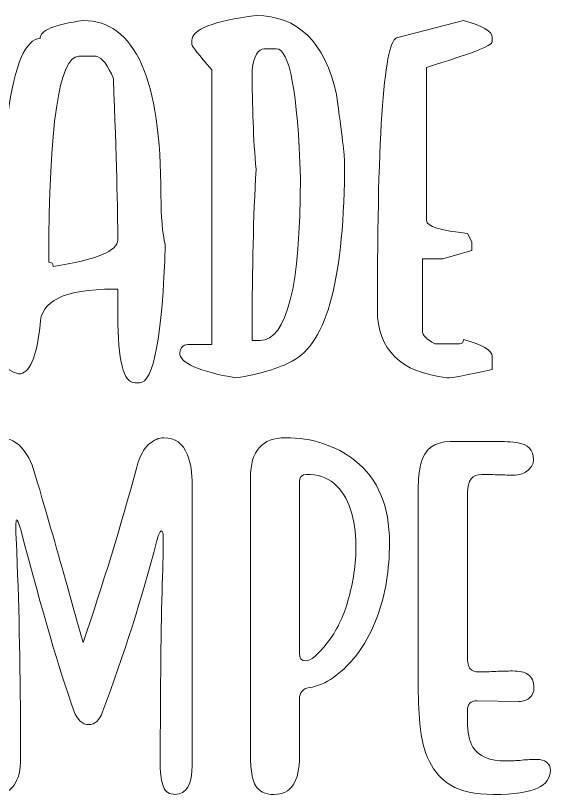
# Model space of a CAD drawing. Header units: inches. Extents: x 0.42 to 5.57, y -5.8 to -0.43.
# Drawn here: x 2.996 to 4.624, y -5.805 to -3.434 of the extents above; entities that cross this region are included whole.
import ezdxf

# ---------------------------------------------------------------- set-up
doc = ezdxf.new("R2010")
doc.units = ezdxf.units.IN
doc.header["$MEASUREMENT"] = 0
doc.layers.add('Layer 1', color=7, linetype='Continuous')

# ---------------------------------------------------------------- blocks, each defined once
blk = doc.blocks.new('block 346')
at = {"layer": 'Layer 1', "lineweight": 0}
blk.add_open_spline([(3.5339, -5.7156), (3.5339, -5.7156), (3.5339, -4.8626), (3.5339, -4.8626), (3.5339, -4.8264), (3.529, -4.7957), (3.5192, -4.7705), (3.5053, -4.7361), (3.4815, -4.7189), (3.4476, -4.7189), (3.4325, -4.7189), (3.4173, -4.7255), (3.4018, -4.7388), (3.3863, -4.7521), (3.374, -4.7752), (3.3651, -4.8082), (3.3165, -4.9872), (3.2621, -5.1653), (3.2018, -5.3425), (3.1859, -5.2871), (3.1695, -5.2293), (3.1528, -5.1688), (3.1271, -5.0767), (3.0945, -4.9633), (3.0549, -4.8284), (3.0337, -4.7554), (2.9972, -4.7189), (2.9454, -4.7189), (2.8896, -4.7189), (2.8616, -4.7666), (2.8616, -4.8619), (2.8616, -4.8619), (2.8616, -5.6891), (2.8616, -5.6891), (2.8616, -5.7082), (2.8629, -5.7265), (2.8653, -5.7442), (2.8714, -5.7847), (2.8941, -5.8049), (2.9332, -5.8049), (2.9589, -5.8049), (2.9784, -5.7954), (2.9916, -5.7766), (3.0049, -5.7578), (3.0115, -5.7305), (3.0115, -5.6947), (3.0115, -5.4798), (3.008, -5.2825), (3.0011, -5.1025), (2.9999, -5.0672), (2.9989, -5.0437), (2.9981, -5.0321), (2.9972, -5.0204), (2.9968, -5.0065), (2.9968, -4.9903), (2.9968, -4.9763), (2.9976, -4.9693), (2.9993, -4.9693), (3.0025, -4.9693), (3.0074, -4.9819), (3.014, -5.007), (3.0767, -5.2473), (3.13, -5.4285), (3.1736, -5.5503), (3.1838, -5.5782), (3.1989, -5.5922), (3.2189, -5.5922), (3.2372, -5.5922), (3.2513, -5.5791), (3.2611, -5.5531), (3.3259, -5.3806), (3.3806, -5.2083), (3.425, -5.0363), (3.4307, -5.014), (3.4356, -5.0028), (3.4397, -5.0028), (3.4438, -5.0028), (3.4458, -5.0098), (3.4458, -5.0237), (3.4458, -5.0554), (3.4448, -5.1025), (3.4427, -5.1653), (3.4387, -5.289), (3.4366, -5.4724), (3.4366, -5.7156), (3.4366, -5.744), (3.4398, -5.7659), (3.4461, -5.7815), (3.4524, -5.7971), (3.4643, -5.8049), (3.4819, -5.8049), (3.5166, -5.8049), (3.5339, -5.7751), (3.5339, -5.7156)], degree=3, knots=[0, 0, 0, 0, 1, 1, 1, 2, 2, 2, 3, 3, 3, 4, 4, 4, 5, 5, 5, 6, 6, 6, 7, 7, 7, 8, 8, 8, 9, 9, 9, 10, 10, 10, 11, 11, 11, 12, 12, 12, 13, 13, 13, 14, 14, 14, 15, 15, 15, 16, 16, 16, 17, 17, 17, 18, 18, 18, 19, 19, 19, 20, 20, 20, 21, 21, 21, 22, 22, 22, 23, 23, 23, 24, 24, 24, 25, 25, 25, 26, 26, 26, 27, 27, 27, 28, 28, 28, 29, 29, 29, 30, 30, 30, 31, 31, 31, 31], dxfattribs=at)
blk = doc.blocks.new('block 345')
at = {"layer": 'Layer 1'}
blk.add_blockref('block 346', (0, 0), dxfattribs=at)
blk = doc.blocks.new('block 348')
at = {"layer": 'Layer 1', "lineweight": 0}
for points, knots in [([(3.8605, -5.6884), (3.8605, -5.6884), (3.8605, -5.5148), (3.8605, -5.5148), (3.8605, -5.4947), (3.8703, -5.4831), (3.8899, -5.4798), (3.916, -5.4757), (3.9406, -5.4652), (3.9639, -5.4485), (4.0238, -5.4052), (4.0685, -5.3432), (4.0978, -5.2623), (4.1223, -5.1948), (4.1345, -5.1205), (4.1345, -5.039), (4.1345, -4.927), (4.0997, -4.8436), (4.0299, -4.7887), (3.97, -4.7422), (3.8992, -4.7189), (3.8177, -4.7189), (3.7467, -4.7189), (3.7112, -4.7594), (3.7112, -4.8403), (3.7112, -4.8403), (3.7112, -5.6828), (3.7112, -5.6828), (3.7112, -5.7033), (3.7125, -5.7228), (3.7149, -5.7414), (3.7174, -5.76), (3.7236, -5.7753), (3.7336, -5.7871), (3.7436, -5.7989), (3.76, -5.8049), (3.7828, -5.8049), (3.8346, -5.8049), (3.8605, -5.7661), (3.8605, -5.6884)], [0, 0, 0, 0, 1, 1, 1, 2, 2, 2, 3, 3, 3, 4, 4, 4, 5, 5, 5, 6, 6, 6, 7, 7, 7, 8, 8, 8, 9, 9, 9, 10, 10, 10, 11, 11, 11, 12, 12, 12, 13, 13, 13, 13]), ([(3.8605, -5.3739), (3.8605, -5.3739), (3.8605, -4.8535), (3.8605, -4.8535), (3.8605, -4.8387), (3.8676, -4.831), (3.8819, -4.8305), (3.9154, -4.8305), (3.9431, -4.8396), (3.9651, -4.8577), (3.9883, -4.8777), (4.0053, -4.9042), (4.0162, -4.9372), (4.027, -4.9702), (4.0324, -5.0065), (4.0324, -5.046), (4.0324, -5.1037), (4.0242, -5.1602), (4.0079, -5.2155), (3.994, -5.2648), (3.9731, -5.3076), (3.9449, -5.3438), (3.9168, -5.3801), (3.8946, -5.3983), (3.8782, -5.3983), (3.8664, -5.3983), (3.8605, -5.3901), (3.8605, -5.3739)], [0, 0, 0, 0, 1, 1, 1, 2, 2, 2, 3, 3, 3, 4, 4, 4, 5, 5, 5, 6, 6, 6, 7, 7, 7, 8, 8, 8, 9, 9, 9, 9])]:
    blk.add_open_spline(points, degree=3, knots=knots, dxfattribs=at)
blk = doc.blocks.new('block 347')
at = {"layer": 'Layer 1'}
blk.add_blockref('block 348', (0, 0), dxfattribs=at)
blk = doc.blocks.new('block 350')
at = {"layer": 'Layer 1', "lineweight": 0}
blk.add_open_spline([(4.5853, -5.7857), (4.6114, -5.7729), (4.6245, -5.7551), (4.6245, -5.7323), (4.6245, -5.7207), (4.6205, -5.7121), (4.6126, -5.7065), (4.6046, -5.701), (4.5953, -5.6981), (4.5847, -5.6981), (4.5688, -5.6981), (4.553, -5.699), (4.5373, -5.7006), (4.5216, -5.7022), (4.5058, -5.703), (4.4899, -5.703), (4.4398, -5.703), (4.4059, -5.6889), (4.3884, -5.6605), (4.3774, -5.6419), (4.3719, -5.6154), (4.3719, -5.581), (4.3719, -5.581), (4.3719, -5.5489), (4.3719, -5.5489), (4.3719, -5.5294), (4.3817, -5.5196), (4.4012, -5.5196), (4.4012, -5.5196), (4.5279, -5.5217), (4.5279, -5.5217), (4.5425, -5.5217), (4.5539, -5.5178), (4.5621, -5.5099), (4.5702, -5.5019), (4.5743, -5.4924), (4.5743, -5.4812), (4.5743, -5.4617), (4.5682, -5.4478), (4.556, -5.4394), (4.5458, -5.4324), (4.5303, -5.429), (4.5095, -5.429), (4.4924, -5.429), (4.4751, -5.4294), (4.4578, -5.4304), (4.4405, -5.4313), (4.4233, -5.4317), (4.4061, -5.4317), (4.3947, -5.4317), (4.3861, -5.4287), (4.3804, -5.4227), (4.3747, -5.4166), (4.3719, -5.4029), (4.3719, -5.3815), (4.3719, -5.3815), (4.3719, -4.8863), (4.3719, -4.8863), (4.3719, -4.8491), (4.3863, -4.8305), (4.4153, -4.8305), (4.4308, -4.8305), (4.4464, -4.8309), (4.4621, -4.8316), (4.4778, -4.8322), (4.4934, -4.8326), (4.5089, -4.8326), (4.5305, -4.8326), (4.5466, -4.8276), (4.5572, -4.8176), (4.5678, -4.8076), (4.5731, -4.7971), (4.5731, -4.7859), (4.5731, -4.7557), (4.5562, -4.7382), (4.5223, -4.7336), (4.5085, -4.7317), (4.4958, -4.7308), (4.4844, -4.7308), (4.4844, -4.7308), (4.3193, -4.7308), (4.3193, -4.7308), (4.2711, -4.7308), (4.2414, -4.7533), (4.23, -4.7984), (4.2247, -4.8198), (4.222, -4.8456), (4.222, -4.8758), (4.222, -4.8758), (4.222, -5.461), (4.222, -5.461), (4.222, -5.5062), (4.2236, -5.5492), (4.2269, -5.59), (4.2342, -5.6807), (4.2656, -5.743), (4.3211, -5.777), (4.3521, -5.7956), (4.3953, -5.8049), (4.4508, -5.8049), (4.5144, -5.8049), (4.5592, -5.7985), (4.5853, -5.7857)], degree=3, knots=[0, 0, 0, 0, 1, 1, 1, 2, 2, 2, 3, 3, 3, 4, 4, 4, 5, 5, 5, 6, 6, 6, 7, 7, 7, 8, 8, 8, 9, 9, 9, 10, 10, 10, 11, 11, 11, 12, 12, 12, 13, 13, 13, 14, 14, 14, 15, 15, 15, 16, 16, 16, 17, 17, 17, 18, 18, 18, 19, 19, 19, 20, 20, 20, 21, 21, 21, 22, 22, 22, 23, 23, 23, 24, 24, 24, 25, 25, 25, 26, 26, 26, 27, 27, 27, 28, 28, 28, 29, 29, 29, 30, 30, 30, 31, 31, 31, 32, 32, 32, 33, 33, 33, 34, 34, 34, 34], dxfattribs=at)
blk = doc.blocks.new('block 349')
at = {"layer": 'Layer 1'}
blk.add_blockref('block 350', (0, 0), dxfattribs=at)
blk = doc.blocks.new('block 338')
at = {"layer": 'Layer 1'}
for name in ['block 345', 'block 347', 'block 349']:
    blk.add_blockref(name, (0, 0), dxfattribs=at)
blk = doc.blocks.new('block 401')
at = {"layer": 'Layer 1', "lineweight": 0}
for points, knots in [([(3.4387, -3.9802), (3.4387, -4.0471), (3.4431, -4.0974), (3.4519, -4.1301), (3.4431, -4.411), (3.4167, -4.5518), (3.3733, -4.5518), (3.3733, -4.5518), (3.3601, -4.5518), (3.3601, -4.5518), (3.3248, -4.5518), (3.3072, -4.4841), (3.3072, -4.3478), (3.3072, -4.3478), (3.3072, -4.2664), (3.3072, -4.2664), (3.3072, -4.2664), (3.294, -4.2664), (3.294, -4.2664), (3.1448, -4.2664), (3.0707, -4.3029), (3.0707, -4.3753), (3.0596, -4.4749), (3.0384, -4.5245), (3.0053, -4.5245), (2.9612, -4.5123), (2.9392, -4.4803), (2.9392, -4.4293), (2.9392, -3.8119), (2.9833, -3.5037), (3.0707, -3.5037), (3.0707, -3.4785), (3.1147, -3.4602), (3.2022, -3.4488), (3.3601, -3.4488), (3.4387, -3.6262), (3.4387, -3.9802)], [0, 0, 0, 0, 1, 1, 1, 2, 2, 2, 3, 3, 3, 4, 4, 4, 5, 5, 5, 6, 6, 6, 7, 7, 7, 8, 8, 8, 9, 9, 9, 10, 10, 10, 11, 11, 11, 12, 12, 12, 12]), ([(3.1103, -4.1979), (3.2418, -4.1774), (3.3072, -4.1499), (3.3072, -4.1164), (3.3072, -4.0282), (3.3028, -3.8644), (3.294, -3.6262), (3.2771, -3.5843), (3.2602, -3.5615), (3.2418, -3.5576), (3.2418, -3.5576), (3.1889, -3.5576), (3.1889, -3.5576), (3.128, -3.5576), (3.0971, -3.7662), (3.0971, -4.1842), (3.1059, -4.1842), (3.1103, -4.1888), (3.1103, -4.1979)], [0, 0, 0, 0, 1, 1, 1, 2, 2, 2, 3, 3, 3, 4, 4, 4, 5, 5, 5, 6, 6, 6, 6])]:
    blk.add_open_spline(points, degree=3, knots=knots, dxfattribs=at)
blk = doc.blocks.new('block 400')
at = {"layer": 'Layer 1'}
blk.add_blockref('block 401', (0, 0), dxfattribs=at)
blk = doc.blocks.new('block 403')
at = {"layer": 'Layer 1', "lineweight": 0}
for points, knots in [([(3.9735, -3.6741), (3.9896, -3.7952), (3.9977, -3.8629), (3.9977, -3.8774), (3.9977, -4.2283), (3.9448, -4.4316), (3.8383, -4.4856), (3.7972, -4.5077), (3.7398, -4.5252), (3.6671, -4.5366), (3.5533, -4.5168), (3.4959, -4.4917), (3.4959, -4.4605), (3.4982, -4.4438), (3.5062, -4.4354), (3.5202, -4.4354), (3.5202, -4.4354), (3.5937, -4.4354), (3.5937, -4.4354), (3.5937, -4.4354), (3.5937, -3.5988), (3.5937, -3.5988), (3.5533, -3.5524), (3.5327, -3.5265), (3.5327, -3.5226), (3.5327, -3.5226), (3.5327, -3.5097), (3.5327, -3.5097), (3.5327, -3.4755), (3.598, -3.4503), (3.7281, -3.4336), (3.8552, -3.4336), (3.9375, -3.5135), (3.9735, -3.6741)], [0, 0, 0, 0, 1, 1, 1, 2, 2, 2, 3, 3, 3, 4, 4, 4, 5, 5, 5, 6, 6, 6, 7, 7, 7, 8, 8, 8, 9, 9, 9, 10, 10, 10, 11, 11, 11, 11]), ([(3.7281, -3.9025), (3.72, -4.0457), (3.7163, -4.2063), (3.7163, -4.3844), (3.7163, -4.3844), (3.7163, -4.4224), (3.7163, -4.4224), (3.7163, -4.4224), (3.7406, -4.4224), (3.7406, -4.4224), (3.8221, -4.4224), (3.8633, -4.258), (3.8633, -3.9284), (3.8552, -3.6658), (3.8302, -3.5348), (3.7898, -3.5348), (3.7898, -3.5348), (3.7531, -3.5348), (3.7531, -3.5348), (3.7347, -3.5348), (3.7222, -3.5562), (3.7163, -3.5988), (3.7163, -3.7091), (3.72, -3.8104), (3.7281, -3.9025)], [0, 0, 0, 0, 1, 1, 1, 2, 2, 2, 3, 3, 3, 4, 4, 4, 5, 5, 5, 6, 6, 6, 7, 7, 7, 8, 8, 8, 8])]:
    blk.add_open_spline(points, degree=3, knots=knots, dxfattribs=at)
blk = doc.blocks.new('block 402')
at = {"layer": 'Layer 1'}
blk.add_blockref('block 403', (0, 0), dxfattribs=at)
blk = doc.blocks.new('block 405')
at = {"layer": 'Layer 1', "lineweight": 0}
blk.add_open_spline([(4.3598, -3.4488), (4.4178, -3.4641), (4.4472, -3.4816), (4.4472, -3.5005), (4.4472, -3.5005), (4.4472, -3.5135), (4.4472, -3.5135), (4.4472, -3.5249), (4.3804, -3.5508), (4.2474, -3.5912), (4.2474, -3.5912), (4.2474, -4.0578), (4.2474, -4.0578), (4.2474, -4.0753), (4.2893, -4.0883), (4.3723, -4.0966), (4.3723, -4.0966), (4.3848, -4.1226), (4.3848, -4.1226), (4.3848, -4.1226), (4.3848, -4.1484), (4.3848, -4.1484), (4.3848, -4.1484), (4.2974, -4.1743), (4.2974, -4.1743), (4.2974, -4.1743), (4.2349, -4.1743), (4.2349, -4.1743), (4.2349, -4.1743), (4.2349, -4.3943), (4.2349, -4.3943), (4.2349, -4.4065), (4.2474, -4.4194), (4.2724, -4.4331), (4.2724, -4.4331), (4.3473, -4.4331), (4.3473, -4.4331), (4.3554, -4.4331), (4.3598, -4.4285), (4.3598, -4.4201), (4.4178, -4.4354), (4.4472, -4.4529), (4.4472, -4.4719), (4.4472, -4.4719), (4.4472, -4.5108), (4.4472, -4.5108), (4.3708, -4.5283), (4.3253, -4.5366), (4.3099, -4.5366), (4.1681, -4.5199), (4.0976, -4.4506), (4.0976, -4.3296), (4.0976, -3.7769), (4.1181, -3.5005), (4.16, -3.5005), (4.16, -3.5005), (4.3598, -3.4488), (4.3598, -3.4488)], degree=3, knots=[0, 0, 0, 0, 1, 1, 1, 2, 2, 2, 3, 3, 3, 4, 4, 4, 5, 5, 5, 6, 6, 6, 7, 7, 7, 8, 8, 8, 9, 9, 9, 10, 10, 10, 11, 11, 11, 12, 12, 12, 13, 13, 13, 14, 14, 14, 15, 15, 15, 16, 16, 16, 17, 17, 17, 18, 18, 18, 19, 19, 19, 19], dxfattribs=at)
blk = doc.blocks.new('block 404')
at = {"layer": 'Layer 1'}
blk.add_blockref('block 405', (0, 0), dxfattribs=at)
blk = doc.blocks.new('block 391')
at = {"layer": 'Layer 1'}
for name in ['block 402', 'block 400', 'block 404']:
    blk.add_blockref(name, (0, 0), dxfattribs=at)

msp = doc.modelspace()

# ---------------------------------------------------------------- block references
at = {"layer": 'Layer 1'}
for name in ['block 391', 'block 338']:
    msp.add_blockref(name, (0, 0), dxfattribs=at)

doc.saveas('drawing.dxf')
